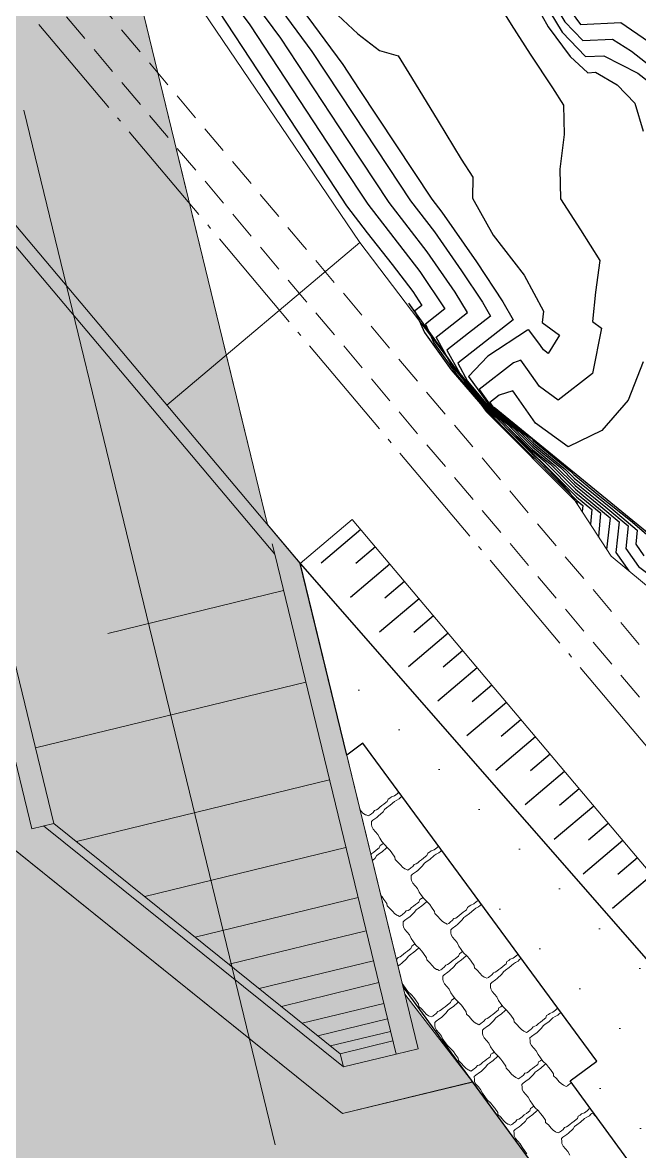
# Model space of a CAD drawing. Header units: millimetres. Extents: x -133 to 63340, y -143 to 109141.
# Drawn here: x 62486.27 to 62499.93, y 108518.18 to 108543.15 of the extents above; entities that cross this region are included whole.
import ezdxf

# ---------------------------------------------------------------- set-up
doc = ezdxf.new("R2010")
doc.units = ezdxf.units.MM
doc.header["$MEASUREMENT"] = 0
for name, pattern in [('ACAD_ISO04W100', [30, 24, -3, 0, -3]), ('DOT', [0.55, 0.3, -0.25]), ('NASCOSTA', [9.525, 6.35, -3.175]), ('TRATTEGGIATA', [0.75, 0.5, -0.25]), ('TRATTOPUNTO2', [12.7, 6.35, -3.175, 0, -3.175])]:
    doc.linetypes.add(name, pattern=pattern)
for name, color, linetype in [('colore lago', 131, 'Continuous'), ('curve livello 5m', 7, 'Continuous'), ('Limite fiume', 6, 'Continuous'), ('LIN010CO', 2, 'Continuous'), ('LIN010TR', 2, 'NASCOSTA'), ('LIN018CO', 6, 'Continuous'), ('LIN018TR', 6, 'NASCOSTA'), ('LIN025CO', 7, 'Continuous'), ('Per+Mod Surf', 7, 'Continuous'), ('sezioni', 7, 'Continuous'), ('TalusHautBas', 7, 'Continuous'), ('TRATTCOLO-30', 253, 'Continuous'), ('TRATTCOLO-32', 255, 'Continuous')]:
    doc.layers.add(name, color=color, linetype=linetype)
doc.layers.add('Colori bordi', color=5, linetype='Continuous', plot=False)
doc.layers.add('no_plot', color=5, linetype='Continuous', plot=False)

# ---------------------------------------------------------------- blocks, each defined once
blk = doc.blocks.new('CONTORNO')
at = {"layer": 'Colori bordi', "lineweight": 0, "ltscale": 2, "flags": 128}
blk.add_lwpolyline([(-22.578, 81.44), (16.586, -82.868), (15.866, -82.007), (19.27, -96.287), (18.407, -96.98), (19.153, -100.108), (27.051, -106.511), (29.932, -105.824), (28.44, -103.877), (26.165, -94.334), (26.165, -94.334), (25.446, -93.474), (-6.877, 42.135)], dxfattribs=at)

msp = doc.modelspace()

# ---------------------------------------------------------------- hatches: boundary and pattern name
at = {"layer": 'colore lago', "linetype": 'Continuous', "lineweight": 0}
msp.add_hatch(color=256, dxfattribs=at).paths.add_polyline_path([(62548.2785, 108427.2813), (62545.2149, 108437.4977), (62544.7767, 108445.1398), (62545.6037, 108453.1916), (62543.8249, 108460.0907), (62537.2375, 108468.8864), (62530.5503, 108474.2875), (62527.7446, 108478.4761), (62523.6239, 108483.7567), (62517.3885, 108489.8759), (62515.2465, 108489.6403), (62513.6669, 108491.3373), (62513.9099, 108495.5974), (62504.855, 108507.9517), (62496.2324, 108519.7164), (62493.3544, 108519.0168), (62485.4277, 108525.3848), (62484.6684, 108528.5086), (62471.2359, 108544.4414), (62471.3593, 108544.5426), (62471.1446, 108544.7908), (62466.395, 108550.2796), (62461.1114, 108555.785), (62451.9812, 108564.9833), (62445.6934, 108571.4023), (62438.2814, 108579.0072), (62431.6209, 108586.0355), (62422.3658, 108596.3263), (62419.2028, 108600.3592), (62408.0987, 108615.7917), (62402.3619, 108624.9029), (62401.9106, 108624.6198), (62397.083, 108621.5924), (62391.7798, 108618.2667), (62379.1258, 108610.3312), (62385.2068, 108600.697), (62399.8054, 108577.5683), (62397.3883, 108576.0313), (62399.2665, 108572.8528), (62400.2625, 108570.8412), (62401.9219, 108566.4966), (62403.538, 108562.2348), (62405.2955, 108558.0946), (62407.9973, 108552.7666), (62411.016, 108547.6991), (62415.008, 108541.4499), (62417.547, 108537.4023), (62418.8645, 108535.302), (62423.7176, 108527.6886), (62427.3396, 108522.0308), (62428.8547, 108522.3015), (62431.9449, 108520.4683), (62435.17, 108517.1027), (62435.248, 108508.375), (62442.5794, 108497.7776), (62448.4078, 108490.3296), (62458.0371, 108478.2075), (62469.2124, 108462.4823), (62469.097, 108462.1315), (62477.4132, 108450.0308), (62487.1869, 108436.2424), (62497.2899, 108418.8124), (62505.266, 108404.2863), (62555.9335, 108404.5128), (62554.0622, 108410.815), (62549.8898, 108422.0895)])
at = {"layer": 'LIN010CO', "linetype": 'Continuous', "lineweight": 0}
h = msp.add_hatch(dxfattribs=at)
h.set_pattern_fill('DOTS', color=256, scale=20, angle=-44.74394, style=0)
h.set_pattern_definition([(315.2560609, (171409.96, 46934.0866), (1.323836897, 0.447862558), [0, -1.25])])
h.paths.add_polyline_path([(62504.8811, 108507.9162), (62505.7415, 108508.5468), (62505.3514, 108509.108), (62505.9583, 108509.5721), (62498.5473, 108519.7009), (62499.1148, 108520.1967), (62493.8099, 108527.2822), (62493.4316, 108527.0046), (62492.4144, 108531.1892), (62507.5188, 108513.939), (62507.7121, 108514.102), (62513.191, 108507.6033), (62513.3843, 108507.7663), (62516.5239, 108504.0423), (62516.0852, 108503.6724), (62524.7751, 108495.1454), (62523.7797, 108494.295), (62524.2678, 108493.7281), (62513.9099, 108495.5974)])
at = {"layer": 'TRATTCOLO-30', "linetype": 'Continuous', "lineweight": 0}
h = msp.add_hatch(color=256, dxfattribs=at)
h.dxf.hatch_style = 1
h.paths.add_polyline_path([(62478.5701, 108572.9862), (62475.5772, 108572.2586), (62482.7836, 108542.6126), (62482.0606, 108543.4702), (62485.0639, 108531.1152), (62488.5426, 108531.9608)])
h.paths.add_polyline_path([(62481.5629, 108573.7137), (62478.5701, 108572.9862), (62488.5426, 108531.9608), (62491.5354, 108532.6883)])
h = msp.add_hatch(color=256, dxfattribs=at)
h.dxf.hatch_style = 1
h.paths.add_polyline_path([(62492.4144, 108531.1892), (62491.6913, 108532.0468), (62491.5354, 108532.6883), (62488.5426, 108531.9608), (62491.2849, 108520.6793), (62493.3543, 108519.0168), (62496.2323, 108519.7164), (62494.7315, 108521.657)])
h.paths.add_polyline_path([(62488.5426, 108531.9608), (62485.0639, 108531.1152), (62485.5279, 108529.2063), (62484.6683, 108528.5087), (62485.4277, 108525.3848), (62491.2849, 108520.6793)])

# ---------------------------------------------------------------- linework, layer by layer
at = {"layer": 'Colori bordi', "linetype": 'Continuous', "lineweight": 0, "flags": 128}
msp.add_lwpolyline([(62504.855, 108507.9517), (62496.2324, 108519.7164), (62493.3544, 108519.0168), (62485.4277, 108525.3848), (62484.6684, 108528.5086), (62471.2359, 108544.4414), (62471.3593, 108544.5426), (62471.1446, 108544.7908), (62466.395, 108550.2796), (62461.1114, 108555.785), (62451.9812, 108564.9833), (62445.6934, 108571.4023), (62438.2814, 108579.0072), (62431.6209, 108586.0355), (62422.3658, 108596.3263), (62419.2028, 108600.3592), (62408.0987, 108615.7917)], dxfattribs=at)
at = {"layer": 'curve livello 5m', "color": 2, "flags": 128}
for points in [[(62494.46, 108548.5129), (62494.5367, 108548.4116), (62494.5367, 108548.4116), (62495.1286, 108547.8193), (62495.7506, 108547.4837), (62496.2684, 108547.188), (62496.2684, 108547.188), (62496.482, 108546.6203), (62496.7469, 108545.8768), (62496.7469, 108545.8768), (62497.1703, 108545.075), (62497.5448, 108544.3533), (62497.5448, 108544.3533), (62497.6706, 108543.8436), (62498.2135, 108542.9374), (62498.7287, 108542.3976), (62498.7287, 108542.3976), (62499.1409, 108542.4185), (62499.8901, 108542.0341), (62500.6625, 108541.4243)], [(62491.2176, 108544.4865), (62492.671, 108542.5145), (62493.5919, 108541.1155), (62494.8563, 108539.2067), (62495.3876, 108538.5199), (62495.9895, 108537.6597), (62496.4478, 108536.9688), (62496.6249, 108536.6544), (62496.6249, 108536.6544), (62496.1434, 108536.2781), (62495.665, 108535.903), (62495.665, 108535.903), (62495.9466, 108535.3917), (62496.6118, 108534.5878), (62496.6118, 108534.5878), (62497.0043, 108534.2666), (62497.5608, 108533.7087), (62497.9501, 108533.3893), (62498.511, 108532.8269), (62499.2751, 108532.1983), (62499.1989, 108531.499)]]:
    msp.add_lwpolyline(points, dxfattribs=at)
at = {"layer": 'Limite fiume', "color": 2, "linetype": 'Continuous'}
msp.add_line((62494.6925, 108521.8172), (62504.855, 108507.9517), dxfattribs=at)
at = {"layer": 'Limite fiume', "color": 2, "linetype": 'Continuous', "flags": 128}
msp.add_lwpolyline([(62504.855, 108507.9517), (62505.6462, 108508.5438), (62505.2483, 108509.1245), (62505.8251, 108509.5664), (62498.3906, 108519.7396), (62498.9821, 108520.1751), (62493.8035, 108527.2122), (62493.446, 108526.9455), (62492.4144, 108531.1892), (62507.5188, 108513.939), (62507.7121, 108514.102), (62513.191, 108507.6033), (62513.3843, 108507.7663), (62516.5239, 108504.0423), (62516.0852, 108503.6724), (62524.7228, 108495.1014), (62523.7797, 108494.295), (62524.2678, 108493.7281), (62513.9099, 108495.5974)], close=True, dxfattribs=at)
at = {"layer": 'LIN010CO', "linetype": 'Continuous', "lineweight": 0}
for p, q in [((62488.1548, 108529.6392), (62492.0467, 108530.5852)), ((62492.538, 108528.5637), (62486.5524, 108527.1087)), ((62493.0643, 108526.399), (62487.4584, 108525.0363)), ((62486.9585, 108525.4379), (62493.3016, 108520.342)), ((62493.4279, 108524.9031), (62488.9723, 108523.8201)), ((62493.6966, 108523.7976), (62490.0912, 108522.9212)), ((62493.8762, 108523.0587), (62490.839, 108522.3204)), ((62494.0371, 108522.3968), (62491.5089, 108521.7823)), ((62494.1545, 108521.9138), (62491.9978, 108521.3895)), ((62494.2657, 108521.4563), (62492.4608, 108521.0175)), ((62494.3491, 108521.1134), (62492.8078, 108520.7388)), ((62494.4165, 108520.8359), (62493.0887, 108520.5131)), ((62494.4677, 108520.6255), (62493.3016, 108520.342)), ((62493.3016, 108520.342), (62493.3725, 108520.0505))]:
    msp.add_line(p, q, dxfattribs=at)
at = {"layer": 'LIN010CO', "linetype": 'Continuous', "lineweight": 0, "flags": 128}
for points in [[(62493.7399, 108525.7361), (62493.7638, 108525.7082), (62493.8028, 108525.6658), (62493.8574, 108525.6287), (62493.8574, 108525.6287), (62493.8752, 108525.6226), (62493.9171, 108525.6021), (62493.9493, 108525.6201), (62493.97, 108525.6359), (62493.9907, 108525.6517), (62494.028, 108525.6802), (62494.06, 108525.7243), (62494.1026, 108525.7372), (62494.139, 108525.7584), (62494.1814, 108525.7974), (62494.2228, 108525.829), (62494.2684, 108525.8638), (62494.314, 108525.8987), (62494.3431, 108525.9208), (62494.3614, 108525.9742), (62494.4018, 108525.9985), (62494.435, 108526.0239), (62494.5016, 108526.0484), (62494.5596, 108526.0927), (62494.5979, 108526.1285), (62494.5984, 108526.1321)], [(62494.6754, 108526.0274), (62494.6623, 108526.0304), (62494.6416, 108526.0146), (62494.6074, 108525.982), (62494.5513, 108525.9523), (62494.5026, 108525.9216), (62494.4094, 108525.8373), (62494.3275, 108525.7813), (62494.2819, 108525.7465), (62494.249, 108525.6951), (62494.1424, 108525.594), (62494.1092, 108525.5687), (62494.0232, 108525.5095), (62493.9932, 108525.4801), (62493.9948, 108525.4091), (62494.0004, 108525.3674), (62494.0301, 108525.3114), (62494.0818, 108525.2523), (62494.1334, 108525.1933), (62494.1748, 108525.1133), (62494.2245, 108525.0397), (62494.2783, 108524.9692), (62494.3572, 108524.8916), (62494.4057, 108524.8367), (62494.4469, 108524.7828), (62494.5124, 108524.6884), (62494.517, 108524.6394), (62494.5801, 108524.5826), (62494.6412, 108524.5111), (62494.6802, 108524.4687), (62494.7348, 108524.4316), (62494.7348, 108524.4316), (62494.7526, 108524.4255), (62494.7945, 108524.405), (62494.8267, 108524.423), (62494.8474, 108524.4388), (62494.8681, 108524.4546), (62494.9054, 108524.4831), (62494.9374, 108524.5272), (62494.98, 108524.5401), (62495.0164, 108524.5613), (62495.0588, 108524.6002), (62495.1002, 108524.6319), (62495.1458, 108524.6667), (62495.1914, 108524.7015), (62495.2205, 108524.7237), (62495.2388, 108524.7771), (62495.2792, 108524.8014), (62495.3124, 108524.8267), (62495.379, 108524.8513), (62495.437, 108524.8956), (62495.4753, 108524.9314), (62495.4763, 108524.9391)], [(62493.98, 108524.7487), (62494.0039, 108524.7707), (62494.0454, 108524.8023), (62494.091, 108524.8371), (62494.1366, 108524.872), (62494.1656, 108524.8941), (62494.1839, 108524.9475), (62494.2244, 108524.9718), (62494.2572, 108524.9969)], [(62494.3427, 108524.9059), (62494.3251, 108524.8949), (62494.232, 108524.8106), (62494.15, 108524.7546), (62494.1044, 108524.7198), (62494.0715, 108524.6684), (62494.013, 108524.6129)], [(62495.5571, 108524.8293), (62495.5397, 108524.8333), (62495.519, 108524.8175), (62495.4848, 108524.7848), (62495.4287, 108524.7552), (62495.38, 108524.7245), (62495.2868, 108524.6402), (62495.2049, 108524.5842), (62495.1593, 108524.5494), (62495.1264, 108524.498), (62495.0198, 108524.3969), (62494.9866, 108524.3716), (62494.9006, 108524.3124), (62494.8706, 108524.283), (62494.8722, 108524.212), (62494.8778, 108524.1703), (62494.9075, 108524.1142), (62494.9592, 108524.0552), (62495.0108, 108523.9962), (62495.0522, 108523.9162), (62495.1019, 108523.8425), (62495.1557, 108523.7721), (62495.2346, 108523.6945), (62495.2831, 108523.6396), (62495.3243, 108523.5857), (62495.3898, 108523.4913), (62495.3944, 108523.4423), (62495.4575, 108523.3855), (62495.5186, 108523.314), (62495.5576, 108523.2716), (62495.6122, 108523.2345), (62495.6122, 108523.2345), (62495.63, 108523.2284), (62495.6719, 108523.2079), (62495.7041, 108523.2259), (62495.7248, 108523.2417), (62495.7455, 108523.2575), (62495.7828, 108523.286), (62495.8148, 108523.3301), (62495.8574, 108523.343), (62495.8938, 108523.3642), (62495.9362, 108523.4031), (62495.9776, 108523.4348), (62496.0232, 108523.4696), (62496.0688, 108523.5044), (62496.0979, 108523.5266), (62496.1162, 108523.58), (62496.1566, 108523.6043), (62496.1898, 108523.6296), (62496.2564, 108523.6542), (62496.3144, 108523.6985), (62496.3527, 108523.7343), (62496.3543, 108523.7461)], [(62494.2005, 108523.8414), (62494.2283, 108523.81), (62494.2694, 108523.7561), (62494.3349, 108523.6617), (62494.3395, 108523.6127), (62494.4026, 108523.5559), (62494.4638, 108523.4844), (62494.5027, 108523.442), (62494.5573, 108523.4049), (62494.5573, 108523.4049), (62494.5751, 108523.3988), (62494.617, 108523.3783), (62494.6492, 108523.3963), (62494.6699, 108523.4121), (62494.6907, 108523.4279), (62494.728, 108523.4564), (62494.7599, 108523.5005), (62494.8026, 108523.5134), (62494.8389, 108523.5346), (62494.8813, 108523.5736), (62494.9228, 108523.6052), (62494.9684, 108523.64), (62495.014, 108523.6749), (62495.043, 108523.697), (62495.0613, 108523.7504), (62495.1018, 108523.7747), (62495.1346, 108523.7997)], [(62495.2201, 108523.7088), (62495.2025, 108523.6978), (62495.1094, 108523.6135), (62495.0274, 108523.5575), (62494.9818, 108523.5227), (62494.9489, 108523.4713), (62494.8423, 108523.3702), (62494.8092, 108523.3449), (62494.7231, 108523.2857), (62494.6931, 108523.2563), (62494.6948, 108523.1853), (62494.7004, 108523.1436), (62494.7301, 108523.0876), (62494.7817, 108523.0285), (62494.8334, 108522.9695), (62494.8747, 108522.8895), (62494.9244, 108522.8159), (62494.9783, 108522.7454), (62495.0572, 108522.6678), (62495.1057, 108522.6129), (62495.1468, 108522.559), (62495.2123, 108522.4646), (62495.2169, 108522.4156), (62495.28, 108522.3588), (62495.3412, 108522.2873), (62495.3801, 108522.2449), (62495.4347, 108522.2078), (62495.4347, 108522.2078), (62495.4525, 108522.2017), (62495.4944, 108522.1812), (62495.5266, 108522.1992), (62495.5473, 108522.215), (62495.5681, 108522.2308), (62495.6054, 108522.2593), (62495.6373, 108522.3034), (62495.68, 108522.3163), (62495.7163, 108522.3375), (62495.7587, 108522.3764), (62495.8002, 108522.4081), (62495.8458, 108522.4429), (62495.8914, 108522.4777), (62495.9204, 108522.4999), (62495.9387, 108522.5533), (62495.9792, 108522.5776), (62496.012, 108522.6026)], [(62496.4387, 108523.6313), (62496.4171, 108523.6362), (62496.3964, 108523.6204), (62496.3622, 108523.5877), (62496.3061, 108523.558), (62496.2574, 108523.5274), (62496.1642, 108523.4431), (62496.0823, 108523.3871), (62496.0367, 108523.3523), (62496.0038, 108523.3009), (62495.8972, 108523.1998), (62495.864, 108523.1745), (62495.778, 108523.1153), (62495.748, 108523.0858), (62495.7496, 108523.0149), (62495.7552, 108522.9732), (62495.7849, 108522.9171), (62495.8366, 108522.8581), (62495.8882, 108522.7991), (62495.9296, 108522.7191), (62495.9793, 108522.6454), (62496.0331, 108522.575), (62496.112, 108522.4974), (62496.1605, 108522.4425), (62496.2017, 108522.3886), (62496.2672, 108522.2942), (62496.2718, 108522.2452), (62496.3349, 108522.1884), (62496.396, 108522.1169), (62496.435, 108522.0745), (62496.4896, 108522.0374), (62496.4896, 108522.0374), (62496.5074, 108522.0313), (62496.5493, 108522.0107), (62496.5815, 108522.0288), (62496.6022, 108522.0446), (62496.6229, 108522.0604), (62496.6602, 108522.0889), (62496.6922, 108522.133), (62496.7348, 108522.1459), (62496.7712, 108522.1671), (62496.8136, 108522.206), (62496.855, 108522.2377), (62496.9006, 108522.2725), (62496.9462, 108522.3073), (62496.9753, 108522.3295), (62496.9936, 108522.3829), (62497.034, 108522.4072), (62497.0672, 108522.4325), (62497.1338, 108522.4571), (62497.1918, 108522.5014), (62497.2301, 108522.5372), (62497.2322, 108522.5531)], [(62494.5447, 108522.4253), (62494.5505, 108522.4297), (62494.5825, 108522.4738), (62494.6251, 108522.4867), (62494.6615, 108522.5079), (62494.7039, 108522.5469), (62494.7453, 108522.5785), (62494.7909, 108522.6133), (62494.8365, 108522.6482), (62494.8656, 108522.6703), (62494.8839, 108522.7237), (62494.9243, 108522.748), (62494.9571, 108522.7731)], [(62495.0426, 108522.6821), (62495.0251, 108522.6711), (62494.9319, 108522.5868), (62494.85, 108522.5308), (62494.8044, 108522.496), (62494.7715, 108522.4446), (62494.6649, 108522.3435), (62494.6317, 108522.3182), (62494.5795, 108522.2823)], [(62496.0975, 108522.5117), (62496.0799, 108522.5007), (62495.9868, 108522.4164), (62495.9048, 108522.3604), (62495.8592, 108522.3256), (62495.8263, 108522.2742), (62495.7197, 108522.1731), (62495.6866, 108522.1478), (62495.6005, 108522.0886), (62495.5705, 108522.0591), (62495.5722, 108521.9882), (62495.5778, 108521.9465), (62495.6075, 108521.8904), (62495.6591, 108521.8314), (62495.7108, 108521.7724), (62495.7521, 108521.6924), (62495.8018, 108521.6187), (62495.8557, 108521.5483), (62495.9346, 108521.4707), (62495.9831, 108521.4158), (62496.0242, 108521.3619), (62496.0897, 108521.2675), (62496.0943, 108521.2185), (62496.1574, 108521.1617), (62496.2186, 108521.0902), (62496.2575, 108521.0478), (62496.3121, 108521.0107), (62496.3121, 108521.0107), (62496.3299, 108521.0046), (62496.3718, 108520.9841), (62496.404, 108521.0021), (62496.4247, 108521.0179), (62496.4455, 108521.0337), (62496.4828, 108521.0622), (62496.5147, 108521.1063), (62496.5574, 108521.1192), (62496.5937, 108521.1404), (62496.6361, 108521.1793), (62496.6776, 108521.211), (62496.7232, 108521.2458), (62496.7688, 108521.2806), (62496.7978, 108521.3028), (62496.8161, 108521.3562), (62496.8566, 108521.3805), (62496.8894, 108521.4055)], [(62497.3204, 108522.4332), (62497.2945, 108522.4391), (62497.2738, 108522.4233), (62497.2396, 108522.3906), (62497.1835, 108522.3609), (62497.1348, 108522.3303), (62497.0416, 108522.246), (62496.9597, 108522.19), (62496.9141, 108522.1552), (62496.8812, 108522.1038), (62496.7746, 108522.0027), (62496.7414, 108521.9774), (62496.6554, 108521.9182), (62496.6254, 108521.8887), (62496.627, 108521.8178), (62496.6326, 108521.7761), (62496.6623, 108521.72), (62496.714, 108521.661), (62496.7656, 108521.602), (62496.807, 108521.522), (62496.8567, 108521.4483), (62496.9105, 108521.3778), (62496.9894, 108521.3003), (62497.0379, 108521.2454), (62497.0791, 108521.1915), (62497.1446, 108521.0971), (62497.1492, 108521.0481), (62497.2123, 108520.9913), (62497.2734, 108520.9198), (62497.3124, 108520.8773), (62497.367, 108520.8402), (62497.367, 108520.8402), (62497.3848, 108520.8341), (62497.4267, 108520.8136), (62497.4589, 108520.8316), (62497.4796, 108520.8475), (62497.5003, 108520.8633), (62497.5376, 108520.8918), (62497.5696, 108520.9359), (62497.6122, 108520.9488), (62497.6486, 108520.9699), (62497.691, 108521.0089), (62497.7324, 108521.0406), (62497.778, 108521.0754), (62497.8236, 108521.1102), (62497.8527, 108521.1324), (62497.871, 108521.1857), (62497.9114, 108521.2101), (62497.9446, 108521.2354), (62498.0112, 108521.26), (62498.0692, 108521.3043), (62498.1075, 108521.3401), (62498.1101, 108521.36)], [(62494.6674, 108521.9205), (62494.6973, 108521.8628), (62494.747, 108521.7892), (62494.8008, 108521.7187), (62494.8797, 108521.6411), (62494.9282, 108521.5862), (62494.9694, 108521.5323), (62495.0349, 108521.4379), (62495.0395, 108521.3889), (62495.1026, 108521.3321), (62495.1637, 108521.2606), (62495.2027, 108521.2182), (62495.2573, 108521.1811), (62495.2573, 108521.1811), (62495.2751, 108521.175), (62495.317, 108521.1545), (62495.3492, 108521.1725), (62495.3699, 108521.1883), (62495.3906, 108521.2041), (62495.4279, 108521.2326), (62495.4599, 108521.2767), (62495.5025, 108521.2896), (62495.5389, 108521.3108), (62495.5813, 108521.3498), (62495.6227, 108521.3814), (62495.6683, 108521.4162), (62495.7139, 108521.4511), (62495.743, 108521.4732), (62495.7613, 108521.5266), (62495.8017, 108521.5509), (62495.8345, 108521.5759)], [(62495.92, 108521.485), (62495.9025, 108521.474), (62495.8093, 108521.3897), (62495.7274, 108521.3337), (62495.6818, 108521.2989), (62495.6489, 108521.2475), (62495.5423, 108521.1464), (62495.5091, 108521.1211), (62495.4231, 108521.0619), (62495.3931, 108521.0325), (62495.3947, 108520.9615), (62495.4003, 108520.9198), (62495.43, 108520.8638), (62495.4817, 108520.8047), (62495.5333, 108520.7457), (62495.5747, 108520.6657), (62495.6244, 108520.5921), (62495.6782, 108520.5216), (62495.7571, 108520.444), (62495.8056, 108520.3891), (62495.8468, 108520.3352), (62495.9123, 108520.2408), (62495.9169, 108520.1918), (62495.98, 108520.135), (62496.0411, 108520.0635), (62496.0801, 108520.0211), (62496.1347, 108519.984), (62496.1347, 108519.984), (62496.1525, 108519.9779), (62496.1944, 108519.9574), (62496.2266, 108519.9754), (62496.2473, 108519.9912), (62496.268, 108520.007), (62496.3053, 108520.0355), (62496.3373, 108520.0796), (62496.3799, 108520.0925), (62496.4163, 108520.1137), (62496.4587, 108520.1526), (62496.5001, 108520.1843), (62496.5457, 108520.2191), (62496.5913, 108520.2539), (62496.6204, 108520.2761), (62496.6387, 108520.3295), (62496.6791, 108520.3538), (62496.7119, 108520.3788)], [(62496.9749, 108521.3146), (62496.9573, 108521.3036), (62496.8642, 108521.2193), (62496.7822, 108521.1633), (62496.7366, 108521.1285), (62496.7037, 108521.0771), (62496.5971, 108520.976), (62496.564, 108520.9507), (62496.4779, 108520.8915), (62496.4479, 108520.862), (62496.4496, 108520.7911), (62496.4552, 108520.7494), (62496.4849, 108520.6933), (62496.5365, 108520.6343), (62496.5882, 108520.5753), (62496.6295, 108520.4953), (62496.6792, 108520.4216), (62496.7331, 108520.3511), (62496.812, 108520.2736), (62496.8605, 108520.2187), (62496.9016, 108520.1648), (62496.9671, 108520.0704), (62496.9717, 108520.0214), (62497.0348, 108519.9646), (62497.096, 108519.8931), (62497.1349, 108519.8507), (62497.1895, 108519.8136), (62497.1895, 108519.8136), (62497.2073, 108519.8075), (62497.2492, 108519.7869), (62497.2814, 108519.805), (62497.3021, 108519.8208), (62497.3229, 108519.8366), (62497.3602, 108519.8651), (62497.3921, 108519.9092), (62497.4348, 108519.9221), (62497.4711, 108519.9433), (62497.5135, 108519.9822), (62497.555, 108520.0139), (62497.6006, 108520.0487), (62497.6462, 108520.0835), (62497.6752, 108520.1057), (62497.6935, 108520.159), (62497.734, 108520.1834), (62497.7668, 108520.2084)], [(62498.2021, 108521.2351), (62498.1719, 108521.242), (62498.1512, 108521.2261), (62498.117, 108521.1935), (62498.0609, 108521.1638), (62498.0122, 108521.1331), (62497.919, 108521.0489), (62497.8371, 108520.9929), (62497.7915, 108520.9581), (62497.7586, 108520.9067), (62497.652, 108520.8056), (62497.6188, 108520.7803), (62497.5328, 108520.7211), (62497.5028, 108520.6916), (62497.5044, 108520.6207), (62497.51, 108520.579), (62497.5397, 108520.5229), (62497.5914, 108520.4639), (62497.643, 108520.4049), (62497.6844, 108520.3249), (62497.7341, 108520.2512), (62497.7879, 108520.1807), (62497.8668, 108520.1032), (62497.9153, 108520.0483), (62497.9565, 108519.9944), (62498.022, 108519.9), (62498.0266, 108519.851), (62498.0897, 108519.7941), (62498.1508, 108519.7227), (62498.1898, 108519.6802), (62498.2444, 108519.6431), (62498.2444, 108519.6431), (62498.2622, 108519.637), (62498.3041, 108519.6165), (62498.3363, 108519.6345), (62498.357, 108519.6504), (62498.3777, 108519.6662), (62498.415, 108519.6947), (62498.4192, 108519.7004)], [(62496.7974, 108520.2879), (62496.7799, 108520.2769), (62496.6867, 108520.1926), (62496.6048, 108520.1366), (62496.5592, 108520.1018), (62496.5263, 108520.0504), (62496.4197, 108519.9493), (62496.3865, 108519.924), (62496.3005, 108519.8648), (62496.2705, 108519.8353), (62496.2721, 108519.7644), (62496.2777, 108519.7227), (62496.3074, 108519.6666), (62496.3591, 108519.6076), (62496.4107, 108519.5486), (62496.4521, 108519.4686), (62496.5018, 108519.3949), (62496.5556, 108519.3245), (62496.6345, 108519.2469), (62496.683, 108519.192), (62496.7242, 108519.1381), (62496.7897, 108519.0437), (62496.7943, 108518.9947), (62496.8574, 108518.9379), (62496.9185, 108518.8664), (62496.9575, 108518.824), (62497.0121, 108518.7869), (62497.0121, 108518.7869), (62497.0299, 108518.7808), (62497.0718, 108518.7603), (62497.104, 108518.7783), (62497.1247, 108518.7941), (62497.1454, 108518.8099), (62497.1827, 108518.8384), (62497.2147, 108518.8825), (62497.2573, 108518.8954), (62497.2937, 108518.9166), (62497.3361, 108518.9555), (62497.3775, 108518.9872), (62497.4231, 108519.022), (62497.4687, 108519.0568), (62497.4978, 108519.079), (62497.5161, 108519.1324), (62497.5565, 108519.1567), (62497.5893, 108519.1817)], [(62497.8523, 108520.1175), (62497.8347, 108520.1065), (62497.7416, 108520.0222), (62497.6596, 108519.9662), (62497.614, 108519.9314), (62497.5811, 108519.88), (62497.4745, 108519.7789), (62497.4414, 108519.7536), (62497.3553, 108519.6944), (62497.3253, 108519.6649), (62497.327, 108519.594), (62497.3326, 108519.5523), (62497.3623, 108519.4962), (62497.4139, 108519.4372), (62497.4656, 108519.3782), (62497.5069, 108519.2982), (62497.5566, 108519.2245), (62497.6105, 108519.154), (62497.6894, 108519.0765), (62497.7379, 108519.0216), (62497.779, 108518.9677), (62497.8445, 108518.8733), (62497.8491, 108518.8243), (62497.9122, 108518.7675), (62497.9734, 108518.696), (62498.0123, 108518.6535), (62498.0669, 108518.6164), (62498.0669, 108518.6164), (62498.0847, 108518.6103), (62498.1266, 108518.5898), (62498.1588, 108518.6078), (62498.1795, 108518.6237), (62498.2003, 108518.6395), (62498.2376, 108518.668), (62498.2695, 108518.7121), (62498.3122, 108518.725), (62498.3485, 108518.7461), (62498.3909, 108518.7851), (62498.4324, 108518.8168), (62498.478, 108518.8516), (62498.5236, 108518.8864), (62498.5526, 108518.9086), (62498.5709, 108518.9619), (62498.6114, 108518.9863), (62498.6446, 108519.0116), (62498.7111, 108519.0362), (62498.7691, 108519.0805), (62498.8074, 108519.1163), (62498.8113, 108519.1455), (62498.8117, 108519.1633)], [(62497.6748, 108519.0908), (62497.6573, 108519.0798), (62497.5641, 108518.9955), (62497.4822, 108518.9395), (62497.4366, 108518.9047), (62497.4037, 108518.8533), (62497.2971, 108518.7522), (62497.2639, 108518.7269), (62497.1779, 108518.6677), (62497.1479, 108518.6382), (62497.1495, 108518.5673), (62497.1551, 108518.5256), (62497.1848, 108518.4695), (62497.2365, 108518.4105), (62497.2881, 108518.3515), (62497.3295, 108518.2715), (62497.3792, 108518.1978), (62497.433, 108518.1273)], [(62498.9753, 108518.9394), (62498.9306, 108518.9842), (62498.9116, 108519.0091), (62498.8718, 108519.0182), (62498.8511, 108519.0023), (62498.817, 108518.9697), (62498.7609, 108518.94), (62498.7121, 108518.9093), (62498.619, 108518.8251), (62498.537, 108518.7691), (62498.4914, 108518.7343), (62498.4585, 108518.6829), (62498.3519, 108518.5818), (62498.3188, 108518.5565), (62498.2327, 108518.4973), (62498.2027, 108518.4678), (62498.2044, 108518.3969), (62498.21, 108518.3552), (62498.2397, 108518.2991), (62498.2913, 108518.2401), (62498.343, 108518.1811), (62498.3843, 108518.1011)]]:
    msp.add_lwpolyline(points, dxfattribs=at)
at = {"layer": 'LIN010TR', "lineweight": 0, "ltscale": 0.1, "flags": 128}
for points in [[(62486.6191, 108545.1723), (62492.5042, 108538.1918), (62523.5556, 108501.3606)], [(62486.6243, 108544.0093), (62492.5094, 108537.0287), (62523.5608, 108500.1975)]]:
    msp.add_lwpolyline(points, dxfattribs=at)
at = {"layer": 'LIN010TR', "linetype": 'TRATTOPUNTO2', "lineweight": 0, "ltscale": 5, "flags": 128}
msp.add_lwpolyline([(62486.2927, 108541.2167), (62491.8577, 108518.323)], dxfattribs=at)
at = {"layer": 'LIN018CO', "color": 2}
for p, q in [((62493.7581, 108531.9358), (62492.8808, 108531.1961)), ((62494.0804, 108531.5535), (62493.6435, 108531.1851)), ((62494.4027, 108531.1712), (62493.5253, 108530.4316)), ((62494.725, 108530.789), (62494.288, 108530.4206)), ((62495.0473, 108530.4067), (62494.1699, 108529.667)), ((62495.3695, 108530.0244), (62494.9326, 108529.6561)), ((62495.6918, 108529.6421), (62494.8145, 108528.9025)), ((62496.0141, 108529.2599), (62495.5772, 108528.8915)), ((62496.3364, 108528.8776), (62495.459, 108528.1379)), ((62496.6587, 108528.4953), (62496.2217, 108528.127)), ((62496.981, 108528.1131), (62496.1036, 108527.3734)), ((62497.3032, 108527.7308), (62496.8663, 108527.3624)), ((62497.6255, 108527.3485), (62496.7482, 108526.6088)), ((62497.9478, 108526.9662), (62497.5109, 108526.5979)), ((62498.2701, 108526.584), (62497.3928, 108525.8443)), ((62498.5924, 108526.2017), (62498.1554, 108525.8333)), ((62498.9147, 108525.8194), (62498.0373, 108525.0797)), ((62499.2369, 108525.4371), (62498.8, 108525.0688)), ((62499.5592, 108525.0549), (62498.6819, 108524.3152)), ((62499.8815, 108524.6726), (62499.4446, 108524.3042)), ((62500.2038, 108524.2903), (62499.3265, 108523.5507))]:
    msp.add_line(p, q, dxfattribs=at)
at = {"layer": 'LIN018TR', "linetype": 'ACAD_ISO04W100', "lineweight": 0, "ltscale": 0.1, "flags": 128}
msp.add_lwpolyline([(62486.6283, 108543.1077), (62523.5648, 108499.2959)], dxfattribs=at)
at = {"layer": 'LIN025CO', "linetype": 'TRATTEGGIATA', "lineweight": 0, "ltscale": 2}
msp.add_line((62444.6723, 108725.476), (62491.8503, 108531.3928), dxfattribs=at)
at = {"layer": 'LIN025CO', "linetype": 'Continuous', "lineweight": 0}
for p, q in [((62482.0606, 108543.4702), (62486.4726, 108525.3198)), ((62482.0606, 108543.4702), (62492.4144, 108531.1892)), ((62482.9426, 108541.9586), (62486.9585, 108525.4379)), ((62482.9426, 108541.9586), (62491.8503, 108531.3928)), ((62491.8503, 108531.3928), (62494.5385, 108520.3339)), ((62492.4144, 108531.1894), (62495.0244, 108520.452)), ((62485.4277, 108525.3848), (62493.3544, 108519.0168)), ((62486.4726, 108525.3198), (62486.9585, 108525.4379)), ((62486.7344, 108525.3833), (62493.3726, 108520.0503)), ((62494.5385, 108520.3339), (62493.3725, 108520.0505)), ((62494.5385, 108520.3339), (62495.0244, 108520.452)), ((62496.2324, 108519.7164), (62493.3544, 108519.0168))]:
    msp.add_line(p, q, dxfattribs=at)
at = {"layer": 'LIN025CO', "color": 2, "linetype": 'Continuous'}
msp.add_line((62494.8099, 108536.9435), (62496.534, 108534.5477), dxfattribs=at)
at = {"layer": 'no_plot', "flags": 128}
for points in [[(62494.4381, 108553.407), (62494.8246, 108552.7815), (62495.3654, 108552.0845), (62496.0667, 108551.2379), (62496.7012, 108550.4659), (62497.0415, 108549.9926), (62497.083, 108549.7962), (62497.1506, 108549.0302), (62497.1443, 108548.5418), (62496.631, 108547.7312), (62496.8318, 108547.0547), (62497.3071, 108545.8782), (62497.5554, 108545.4082), (62497.7749, 108544.9851), (62497.9121, 108544.4167), (62498.0432, 108543.8987), (62498.6205, 108543.1097), (62499.5145, 108543.1549), (62500.1303, 108542.735)], [(62494.4487, 108551.0373), (62494.6286, 108550.8182), (62495.3249, 108549.9818), (62495.8955, 108549.276), (62496.1957, 108548.8438), (62496.2042, 108548.8039), (62496.2166, 108548.549), (62496.1123, 108548.3843), (62496.2352, 108547.8957), (62496.574, 108546.9673), (62497.027, 108545.8775), (62497.3628, 108545.2416), (62497.6598, 108544.6692), (62497.8569, 108543.8712), (62498.2764, 108543.1708), (62498.6746, 108542.7537), (62499.3277, 108542.7867), (62499.7537, 108542.522), (62500.4379, 108541.9818)], [(62494.4688, 108546.5536), (62494.5734, 108546.4922), (62495.3163, 108546.1163), (62495.9293, 108545.7609), (62496.2512, 108545.4622), (62496.7602, 108545.3159), (62497.0698, 108544.8344), (62497.4297, 108544.0374), (62497.4844, 108543.816), (62497.9082, 108543.0575), (62498.3891, 108542.4003), (62498.7828, 108542.0416), (62498.9541, 108542.0502), (62499.4307, 108541.7708), (62499.8208, 108541.3661), (62500.009, 108540.752)], [(62491.5115, 108544.7262), (62493.3577, 108542.2213), (62493.7219, 108541.6681), (62495.3275, 108539.2442), (62495.5483, 108538.9587), (62496.3178, 108537.8591), (62496.9036, 108536.9758), (62497.1301, 108536.574), (62496.5145, 108536.0929), (62495.903, 108535.6135), (62496.1202, 108535.219), (62496.6333, 108534.5989), (62497.1346, 108534.1888), (62497.5663, 108533.7559), (62498.0633, 108533.3482), (62498.5009, 108532.9094), (62499.0677, 108532.4494), (62499.4761, 108532.1072), (62499.4019, 108531.4265), (62499.6888, 108531.023)], [(62499.0227, 108531.7716), (62499.0239, 108531.7821), (62499.074, 108532.2895), (62499.074, 108532.2895), (62498.5211, 108532.7443), (62497.8368, 108533.4304), (62497.5553, 108533.6614), (62496.874, 108534.3445), (62496.5902, 108534.5767), (62495.773, 108535.5644), (62495.427, 108536.1926), (62495.427, 108536.1926), (62496.1198, 108536.7349), (62495.8457, 108537.1864), (62495.2268, 108538.0811), (62494.8056, 108538.6256), (62494.385, 108539.1692), (62494.385, 108539.1692), (62493.462, 108540.5628), (62491.9842, 108542.8078), (62490.9236, 108544.2467)], [(62490.6297, 108544.007), (62491.2974, 108543.101), (62493.332, 108540.0102), (62493.9138, 108539.1318), (62494.4894, 108538.3877), (62495.066, 108537.6424), (62495.6146, 108536.8153), (62495.189, 108536.4822), (62495.3749, 108536.0683), (62495.8859, 108535.3584), (62496.5687, 108534.5656), (62496.7438, 108534.4224), (62497.1463, 108534.0188), (62497.5498, 108533.6142), (62497.7236, 108533.4715), (62498.127, 108533.0672), (62498.5313, 108532.6617), (62498.873, 108532.3806), (62498.8406, 108532.0532)], [(62493.0232, 108543.5219), (62493.6919, 108542.9015), (62494.1674, 108542.5358), (62494.5819, 108542.4166), (62494.883, 108541.936), (62495.4683, 108540.9674), (62495.9812, 108540.1292), (62496.2404, 108539.7313), (62496.2267, 108539.2674), (62496.6911, 108538.4459), (62497.3705, 108537.566), (62497.8055, 108536.7698), (62497.7752, 108536.5174), (62498.1532, 108536.2381), (62497.9088, 108535.8336), (62497.804, 108535.9101), (62497.7366, 108536.0063), (62497.4777, 108536.3562), (62497.4465, 108536.3458), (62496.5675, 108535.7733), (62496.141, 108535.3239), (62496.6548, 108534.6101), (62497.2649, 108534.1109), (62497.5718, 108533.8031), (62498.1765, 108533.307), (62498.4907, 108532.992), (62499.1804, 108532.4323), (62499.6772, 108532.016), (62499.6229, 108531.5183), (62499.9068, 108531.1191), (62500.2498, 108530.859)], [(62496.8217, 108543.5353), (62497.0852, 108543.1046), (62497.5082, 108542.4547), (62497.9997, 108541.7089), (62498.2427, 108541.3272), (62498.2595, 108540.6767), (62498.1661, 108539.9102), (62498.1816, 108539.2556), (62498.6237, 108538.5628), (62499.0476, 108537.8856), (62498.9542, 108537.1842), (62498.8863, 108536.5402), (62499.0882, 108536.3911), (62498.8877, 108535.39), (62498.1272, 108534.8003), (62497.7152, 108535.1009), (62497.4499, 108535.4795), (62497.3006, 108535.6812), (62497.1346, 108535.6258), (62496.379, 108535.0343), (62496.6764, 108534.6212), (62497.3952, 108534.0331), (62497.5774, 108533.8504), (62498.2898, 108533.2659), (62498.4806, 108533.0746), (62499.293, 108532.4153), (62499.8782, 108531.9248), (62499.8439, 108531.6102), (62500.0234, 108531.3578)], [(62490.6107, 108543.3942), (62493.202, 108539.4575), (62493.4426, 108539.0943), (62493.8985, 108538.497), (62494.4482, 108537.8023), (62494.9053, 108537.2036), (62495.1095, 108536.8958), (62494.951, 108536.7717), (62495.1661, 108536.2929), (62495.7572, 108535.4717), (62496.5471, 108534.5545), (62496.6135, 108534.5002), (62497.0783, 108534.0342), (62497.5442, 108533.5669), (62497.6104, 108533.5127), (62498.0753, 108533.0465), (62498.5414, 108532.5791), (62498.6719, 108532.4718), (62498.6584, 108532.3351)], [(62500.0097, 108535.6455), (62499.6731, 108534.7964), (62499.0922, 108534.1268), (62498.3455, 108533.767), (62497.6263, 108534.2918), (62497.1632, 108534.9527), (62497.1236, 108535.0062), (62496.8226, 108534.9057), (62496.617, 108534.7447), (62496.6979, 108534.6323), (62497.0758, 108534.3202), (62497.5255, 108533.9552), (62497.5829, 108533.8976), (62497.9929, 108533.5612), (62498.403, 108533.2248), (62498.4704, 108533.1572), (62499.0508, 108532.6785), (62499.7313, 108532.1395), (62500.0793, 108531.8337)]]:
    msp.add_lwpolyline(points, dxfattribs=at)
at = {"layer": 'Per+Mod Surf', "color": 2, "linetype": 'Continuous'}
for p, q in [((62494.8099, 108536.9435), (62496.534, 108534.5477)), ((62496.534, 108534.5477), (62498.5477, 108532.5281)), ((62498.5477, 108532.5281), (62498.5456, 108532.5096))]:
    msp.add_line(p, q, dxfattribs=at)
at = {"layer": 'sezioni', "linetype": 'Continuous', "lineweight": 0}
for p, q in [((62493.7349, 108538.2872), (62490.1299, 108543.5994)), ((62493.7349, 108538.2872), (62489.4651, 108534.6874)), ((62492.4144, 108531.1892), (62493.5678, 108532.1616)), ((62493.5678, 108532.1616), (62524.7751, 108495.1454))]:
    msp.add_line(p, q, dxfattribs=at)
at = {"layer": 'sezioni', "linetype": 'Continuous', "lineweight": 0, "flags": 128}
msp.add_lwpolyline([(62523.5526, 108502.0299), (62523.0665, 108502.5737), (62522.4039, 108504.179), (62522.2812, 108504.9528), (62521.1116, 108506.7048), (62519.8544, 108508.0693), (62518.5668, 108509.5826), (62517.4355, 108511.1817), (62516.0203, 108513.2795), (62514.4107, 108515.1581), (62513.444, 108516.4703), (62512.157, 108517.8166), (62509.8332, 108520.2614), (62508.7249, 108521.4307), (62507.9369, 108522.5658), (62507.4332, 108523.7732), (62506.9926, 108524.6131), (62504.382, 108527.5172), (62502.0006, 108529.1282), (62500.3441, 108530.4818), (62499.2979, 108531.3458), (62498.3648, 108532.7893), (62496.1829, 108535.067), (62493.7349, 108538.2872)], dxfattribs=at)
at = {"layer": 'TalusHautBas', "color": 2, "linetype": 'DOT'}
msp.add_line((62494.8099, 108536.9435), (62496.534, 108534.5477), dxfattribs=at)
at = {"layer": 'TalusHautBas', "color": 2, "linetype": 'Continuous'}
msp.add_line((62500.2238, 108531.7681), (62496.706, 108534.6365), dxfattribs=at)

# ---------------------------------------------------------------- block references
at = {"layer": 'TRATTCOLO-32', "linetype": 'Continuous', "lineweight": 0, "rotation": 0.2560608715202138}
msp.add_blockref('CONTORNO', (62465.8278, 108625.4058), dxfattribs=at)

doc.saveas('drawing.dxf')
